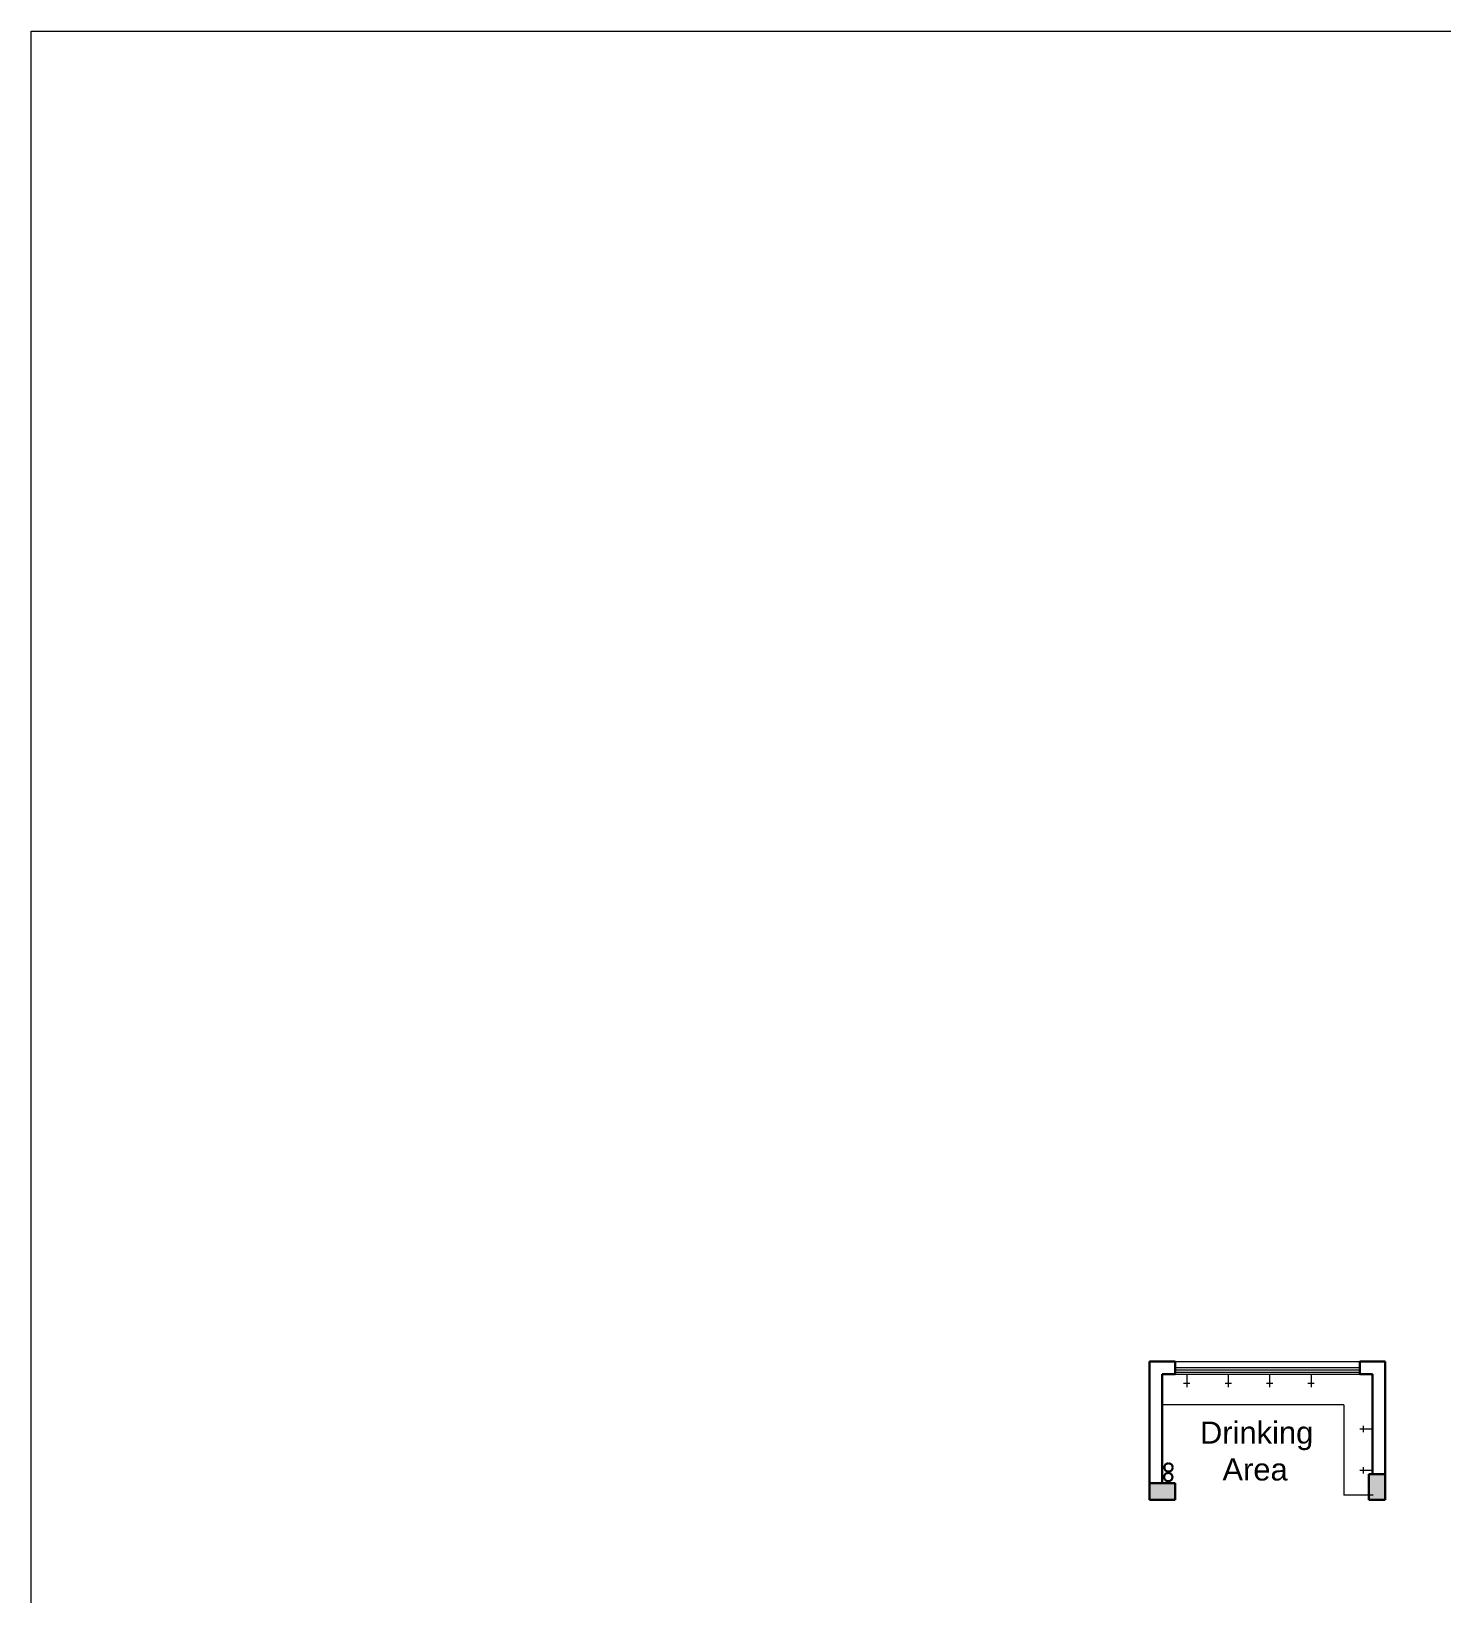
# Model space of a CAD drawing. Header units: millimetres. Extents: x 1898 to 3725, y 783 to 1532.
# Drawn here: x 2872.59 to 2898.11, y 1009.38 to 1037.65 of the extents above; entities that cross this region are included whole.
import ezdxf

# ---------------------------------------------------------------- set-up
doc = ezdxf.new("R2010")
doc.units = ezdxf.units.MM
doc.linetypes.add('CENTER2', pattern=[1.125, 0.75, -0.125, 0.125, -0.125])
for name, color, linetype, lineweight in [('BL', 1, 'CENTER2', 30), ('COL HATCH', 253, 'Continuous', 13), ('Column', 251, 'Continuous', 30), ('DIM', 6, 'Continuous', 18), ('Fixture', 44, 'Continuous', 13), ('TEXT', 7, 'Continuous', 15), ('Wall', 7, 'Continuous', 30), ('Window', 150, 'Continuous', 15), ('Window-Wall', 7, 'Continuous', 18)]:
    doc.layers.add(name, color=color, linetype=linetype, lineweight=lineweight)
doc.styles.add('L120', font='arial.ttf', dxfattribs={"height": 0.6})

# ---------------------------------------------------------------- blocks, each defined once
blk = doc.blocks.new('A$C65A3360F')
at = {"layer": 'Fixture', "linetype": 'CENTER2'}
for p, q in [((0, 0), (-0.23, 0)), ((0, 0), (-0.23, 0)), ((-0.166, 0.057), (-0.166, 0)), ((-0.166, 0.057), (-0.166, 0)), ((-0.166, 0), (-0.166, -0.057)), ((-0.166, 0), (-0.166, -0.057))]:
    blk.add_line(p, q, dxfattribs=at)
blk = doc.blocks.new('CU')
at = {"layer": 'COL HATCH', "linetype": 'CENTER2'}
h = blk.add_hatch(color=256, dxfattribs=at)
h.dxf.hatch_style = 1
h.paths.add_polyline_path([(0, 0.035), (0, -0.265), (0.46, -0.265), (0.46, 0.035)])
at = {"layer": 'Column', "linetype": 'CENTER2'}
blk.add_lwpolyline([(0, 0.035), (0, -0.265), (0.46, -0.265), (0.46, 0.035), (0, 0.035)], dxfattribs=at)

msp = doc.modelspace()

# ---------------------------------------------------------------- linework, layer by layer
at = {"layer": 'BL'}
for centre in [(2893.158, 1011.4875), (2893.1633, 1011.6616)]:
    msp.add_circle(centre, 0.075, dxfattribs=at)
at = {"layer": 'DIM'}
msp.add_lwpolyline([(2872.5878, 1037.6534), (2982.025, 1037.6534), (2982.025, 977.706), (2872.5878, 977.706)], close=True, dxfattribs=at)
at = {"layer": 'Fixture'}
for p, q in [((2896.3355, 1012.7948), (2893.0505, 1012.7948)), ((2896.3355, 1012.7948), (2896.3355, 1011.1603)), ((2896.8655, 1011.1598), (2896.3355, 1011.1598))]:
    msp.add_line(p, q, dxfattribs=at)
at = {"layer": 'Wall'}
for p, q in [((2892.8205, 1011.3774), (2892.8205, 1013.5774)), ((2892.8205, 1013.5774), (2893.2805, 1013.5774)), ((2893.2805, 1013.3474), (2893.2805, 1013.5774)), ((2896.6255, 1013.5774), (2897.0855, 1013.5774)), ((2896.6255, 1013.5774), (2896.6255, 1013.3474)), ((2897.0855, 1011.5374), (2897.0855, 1013.5774)), ((2893.2805, 1013.3474), (2893.0505, 1013.3474)), ((2896.6255, 1013.3474), (2896.8555, 1013.3474)), ((2896.8555, 1011.5374), (2896.8555, 1013.3474)), ((2893.0505, 1011.3774), (2892.8205, 1011.3774))]:
    msp.add_line(p, q, dxfattribs=at)
msp.add_lwpolyline([(2893.0505, 1013.3474), (2893.0505, 1011.3774)], dxfattribs=at)
at = {"layer": 'Window', "lineweight": 5}
for p, q in [((2896.6255, 1013.4224), (2893.2805, 1013.4224)), ((2893.2805, 1013.3874), (2896.6255, 1013.3874))]:
    msp.add_line(p, q, dxfattribs=at)
at = {"layer": 'Window-Wall', "lineweight": 15}
for p, q in [((2893.2805, 1013.5774), (2896.6255, 1013.5774)), ((2896.6255, 1013.4624), (2893.2805, 1013.4624)), ((2893.2805, 1013.3474), (2896.6255, 1013.3474))]:
    msp.add_line(p, q, dxfattribs=at)

# ---------------------------------------------------------------- block references
at = {"layer": 'Column', "xscale": -1}
for p, rotation in [((2897.0505, 1011.0774), 270), ((2892.8205, 1011.1124), 180)]:
    msp.add_blockref('CU', p, dxfattribs=dict(at, rotation=rotation))
at = {"layer": 'Fixture', "xscale": -1}
for p, rotation in [((2893.493, 1013.3474), 270), ((2894.243, 1013.3474), 270), ((2894.993, 1013.3474), 270), ((2895.743, 1013.3474), 270), ((2896.8555, 1012.3574), 180), ((2896.8555, 1011.6074), 180)]:
    msp.add_blockref('A$C65A3360F', p, dxfattribs=dict(at, rotation=rotation))

# ---------------------------------------------------------------- texts
at = {"layer": 'TEXT', "lineweight": 30, "insert": (2892.4921, 1011.4203), "char_height": 0.4, "attachment_point": 7, "style": 'L120'}
msp.add_mtext_dynamic_manual_height_columns('\\pi1.2407;Drinking\\P\\pi1.647;Area', width=4.450523, gutter_width=5, heights=[0], dxfattribs=at)

doc.saveas('drawing.dxf')
